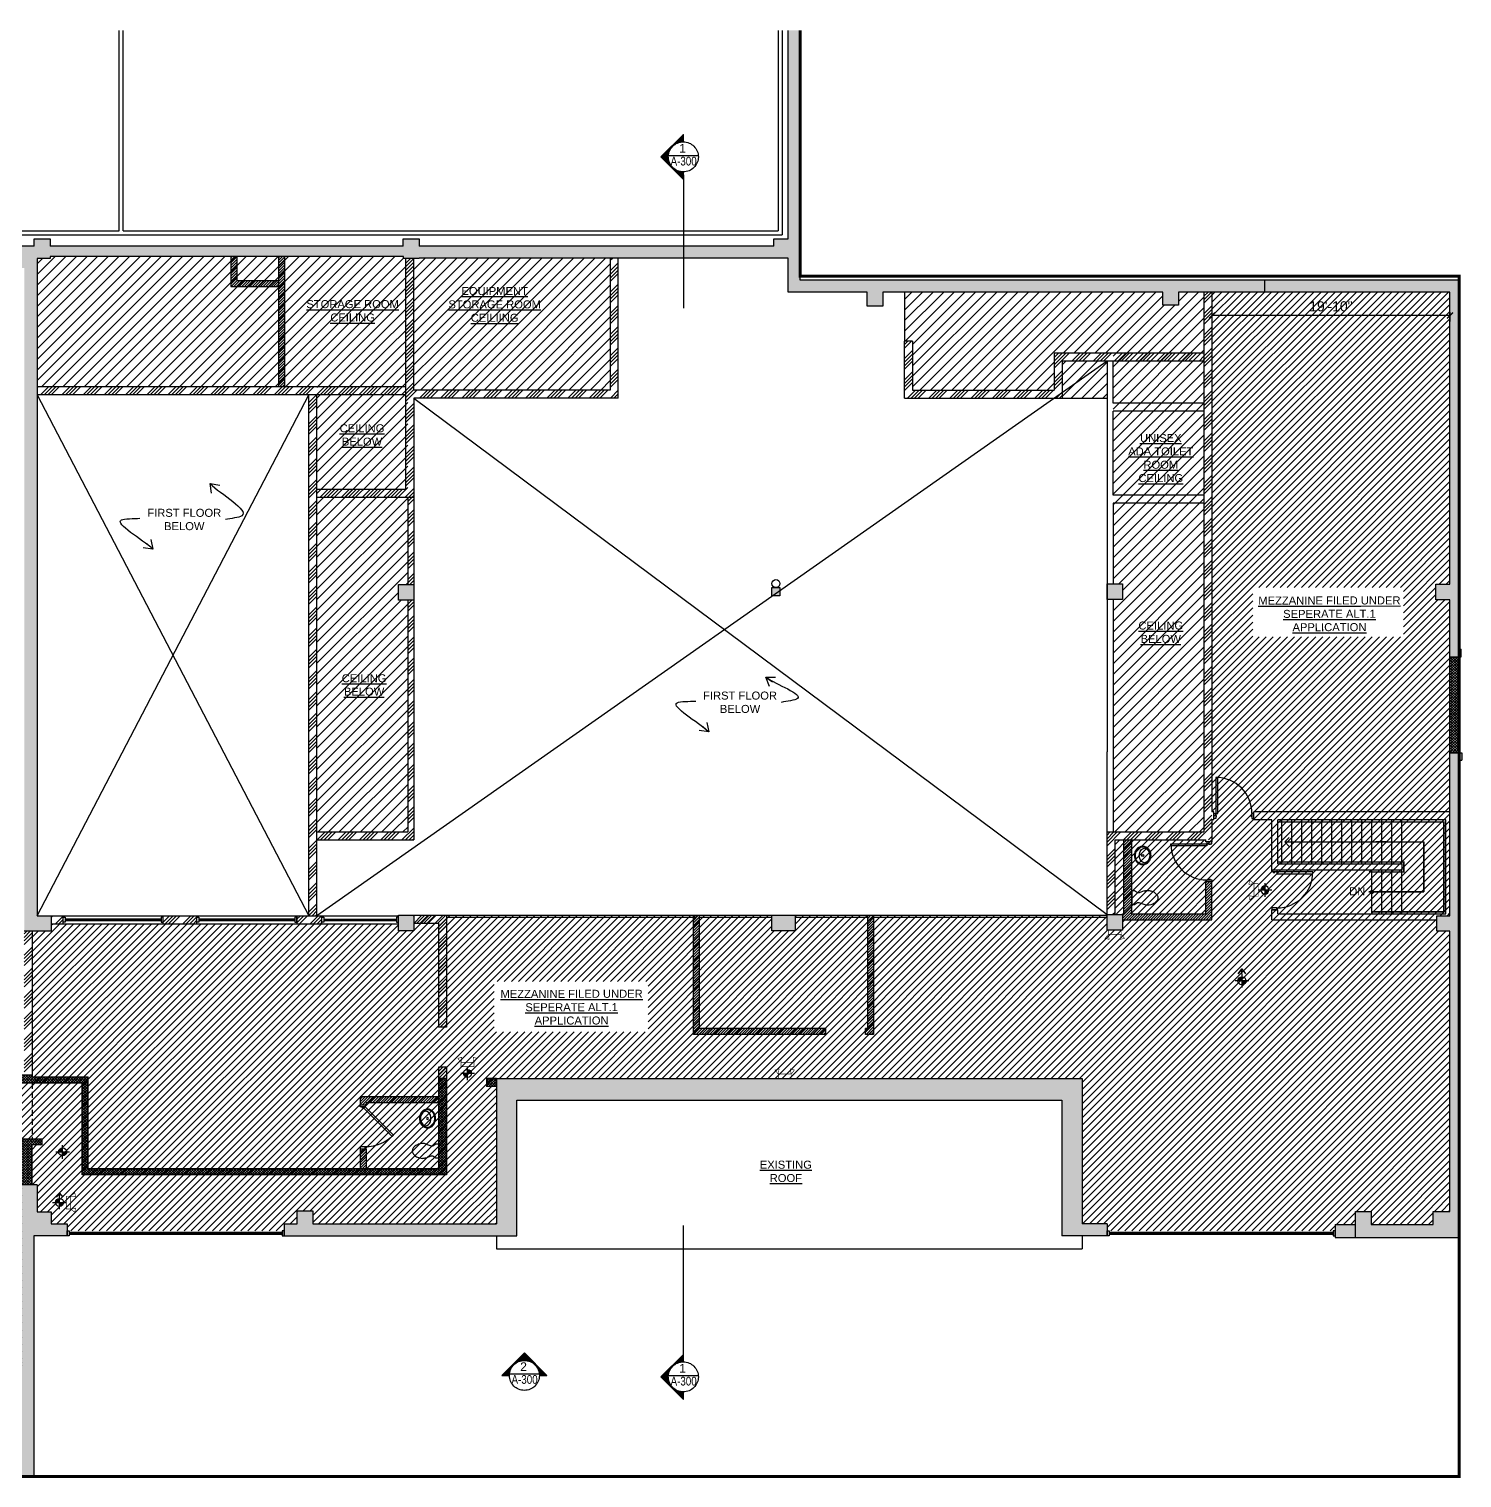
# Model space of a CAD drawing. Header units: inches. Extents: x -5252 to 14398, y -1665 to 9844.
# Drawn here: x -137 to 1296, y 510 to 1959 of the extents above; entities that cross this region are included whole.
import ezdxf

# ---------------------------------------------------------------- set-up
doc = ezdxf.new("R2010")
doc.units = ezdxf.units.IN
doc.header["$LTSCALE"] = 48
doc.header["$MEASUREMENT"] = 0
doc.linetypes.add('HIDDEN2', pattern=[0.1875, 0.125, -0.0625])
doc.linetypes.add('PHANTOM', pattern=[2.5, 1.25, -0.25, 0.25, -0.25, 0.25, -0.25])
for name, color, linetype in [('A-Door', 151, 'Continuous'), ('A-Sect-Mcut', 1, 'Continuous'), ('Dimensions', 5, 'Continuous'), ('E-5', 5, 'Continuous'), ('EXIT-SIGNS', 1, 'Continuous'), ('Hatch', 9, 'Continuous'), ('Kitchen', 5, 'Continuous'), ('PA-EMERGENCY-LIGHTS', 1, 'Continuous'), ('PROPERTY LINE', 2, 'PHANTOM'), ('Stair-Exist', 8, 'Continuous'), ('STAIRS', 5, 'Continuous'), ('TEXT', 1, 'Continuous'), ('TOILET-FLOOR', 5, 'Continuous'), ('Wall-Exist', 6, 'Continuous'), ('Wall-Full', 2, 'Continuous'), ('Wall-New', 2, 'Continuous')]:
    doc.layers.add(name, color=color, linetype=linetype)
doc.layers.add('A-Glaz', color=151, linetype='Continuous', lineweight=25)
doc.styles.add('DIMTEXT', font='arial.ttf')
doc.styles.get("Standard").update_dxf_attribs({"font": 'arial.ttf'})
doc.styles.add('STYLUSBT', font='stylu.ttf')
doc.styles.add('SWA-STND', font='arial.ttf')
doc.dimstyles.new('PA-DIM', dxfattribs={"dimtxt": 5, "dimasz": 5, "dimexe": 3, "dimexo": 0, "dimgap": 1, "dimtad": 1, "dimdec": 0, "dimzin": 3, "dimdsep": 46, "dimlunit": 4, "dimtxsty": 'STYLUSBT', "dimblk": 'ARCHTICK', "dimcen": 0.09, "dimclrd": 256, "dimclre": 256, "dimclrt": 1, "dimadec": 0, "dimazin": 0, "dimtfac": 1, "dimtdec": 0, "dimtix": 1, "dimtmove": 1, "dimatfit": 3, "dimldrblk": 'OPEN90', "dimfxl": 1, "dimfrac": 1, "dimtolj": 1, "dimtzin": 0, "dimarcsym": 0})
doc.dimstyles.new('SWA-48', dxfattribs={"dimscale": 0, "dimtxt": 10, "dimasz": 6, "dimexe": 6, "dimexo": 6, "dimgap": 4, "dimtad": 1, "dimdec": 0, "dimzin": 3, "dimdsep": 46, "dimlunit": 4, "dimtxsty": 'SWA-STND', "dimblk": 'ARCHTICK', "dimcen": 6, "dimclrd": 5, "dimclre": 5, "dimclrt": 1, "dimadec": 0, "dimazin": 0, "dimtfac": 1, "dimtdec": 0, "dimtix": 1, "dimtofl": 0, "dimtmove": 2, "dimatfit": 3, "dimfxl": 1, "dimtolj": 1, "dimtzin": 0, "dimlwd": -1, "dimlwe": -1, "dimarcsym": 0})

# ---------------------------------------------------------------- blocks, each defined once
blk = doc.blocks.new('_ArchTick')
at = {"color": 0, "linetype": 'ByBlock', "const_width": 0.219}
blk.add_lwpolyline([(-0.5, -0.5), (0.5, 0.5)], dxfattribs=at)
blk = doc.blocks.new('EXIT')
at = {"layer": 'EXIT-SIGNS'}
h = blk.add_hatch(color=251, dxfattribs=at)
h.paths.add_polyline_path([(6557.7, 28.4), (6557.7, 23, 0.414214), (6563.1, 28.4)])
h.paths.add_polyline_path([(6552.3, 28.4), (6557.7, 28.4), (6557.7, 33.8, 0.414214)])
for p, q in [((6567, 28.4), (6548.5, 28.4)), ((6557.7, 37.7), (6557.7, 19.2))]:
    blk.add_line(p, q, dxfattribs=at)
blk.add_circle((6557.7, 28.4), 5.4, dxfattribs=at)
blk = doc.blocks.new('*D5049')
at = {"layer": 'Defpoints', "color": 0, "transparency": 16777216}
for p in [(1045.7, 1695.9), (1283.7, 1681.9), (1045.7, 1672.5)]:
    blk.add_point(p, dxfattribs=at)
at = {"layer": 'Dimensions', "color": 5, "transparency": 16777216}
for p, q in [((1045.7, 1689.9), (1045.7, 1666.5)), ((1283.7, 1672.5), (1045.7, 1672.5)), ((1283.7, 1675.9), (1283.7, 1666.5))]:
    blk.add_line(p, q, dxfattribs=at)
at = {"layer": 'Dimensions', "color": 5, "transparency": 16777216, "xscale": 6, "yscale": 6, "zscale": 6, "rotation": 180}
blk.add_blockref('_ArchTick', (1045.7, 1672.5), dxfattribs=at)
at = {"layer": 'Dimensions', "color": 5, "transparency": 16777216, "xscale": 6, "yscale": 6, "zscale": 6}
blk.add_blockref('_ArchTick', (1283.7, 1672.5), dxfattribs=at)
at = {"layer": 'Dimensions', "color": 1, "transparency": 16777216, "insert": (1164.7, 1681.6), "char_height": 10, "attachment_point": 5, "style": 'SWA-STND'}
blk.add_mtext('\\A1;19\'-10"', dxfattribs=at)
blk = doc.blocks.new('Wc-Wm')
for p, q in [((-7, -3), (-7, -0.5)), ((-7, -0.5), (7, -0.5)), ((-5, -6.1), (-7, -3)), ((-6.8, -12.8), (-5, -7.7)), ((-5, -7.7), (-5, -6.1)), ((5, -6.1), (7, -3)), ((5, -7.7), (5, -6.1)), ((6.8, -12.8), (5, -7.7)), ((7, -3), (7, -0.5))]:
    blk.add_line(p, q)
for centre, radius, start, end in [((3.1, -16.2), 10.5, 161.1646, 180), ((-3.1, -16.2), 10.5, 360, 18.8354), ((3.1, -16.2), 10.5, 180, 198.8354), ((5.9, -16.2), 13.2, 194.9626, 211.7838), ((4, -16.7), 11.3, 214.6359, 233.9389), ((0, -20.6), 5.93, 243.2988, 270), ((0, -20.6), 5.93, 270, 296.7012), ((-4, -16.7), 11.3, 306.0611, 325.3641), ((-6.5, -15.7), 14, 327.6462, 344.7553), ((-0.6, -16.7), 8.05, 341.1646, 3.7754)]:
    blk.add_arc(centre, radius, start, end)
blk = doc.blocks.new('R-Lav')
for points in [[(0, 8, -0.084101), (3.7, 7.4, -0.091322), (6.7, 5.7, -0.103814), (8.8, 3, -0.114782), (9.5, 0, -0.114782), (8.8, -3, -0.103814), (6.7, -5.7, -0.091322), (3.7, -7.4, -0.084101), (0, -8, -0.084101), (-3.7, -7.4, -0.091322), (-6.7, -5.7, -0.103814), (-8.8, -3, -0.114782), (-9.5, 0, -0.114782), (-8.8, 3, -0.103814), (-6.7, 5.7, -0.091322), (-3.7, 7.4, -0.084101)], [(0, 7.2, -0.084101), (3.5, 6.7, -0.091322), (6.2, 5.1, -0.103814), (8.1, 2.7, -0.114782), (8.8, 0, -0.114782), (8.1, -2.7, -0.103814), (6.2, -5.1, -0.091322), (3.5, -6.7, -0.084101), (0, -7.2, -0.084101), (-3.5, -6.7, -0.091322), (-6.2, -5.1, -0.103814), (-8.1, -2.7, -0.114782), (-8.8, 0, -0.114782), (-8.1, 2.7, -0.103814), (-6.2, 5.1, -0.091322), (-3.5, 6.7, -0.084101)], [(0, 3.4, -0.073018), (2.9, 3, -0.084057), (5.1, 1.9, -0.106512), (6.7, 0.1, -0.130573), (7.2, -1.8, -0.130573), (6.7, -3.7, -0.106512), (5.1, -5.5, -0.084057), (2.9, -6.6, -0.073018), (0, -7.1, -0.073018), (-2.9, -6.6, -0.084057), (-5.1, -5.5, -0.106512), (-6.7, -3.7, -0.130573), (-7.2, -1.8, -0.130573), (-6.7, 0.1, -0.106512), (-5.1, 1.9, -0.084057), (-2.9, 3, -0.073018)]]:
    blk.add_lwpolyline(points, format="xyb", close=True)
blk.add_circle((0, 0), 1)
blk = doc.blocks.new('*U5045')
at = {"layer": 'A-Door', "color": 151, "linetype": 'Continuous', "lineweight": -3}
for points in [[(2, 5), (4, 5), (4, 41), (2, 41)], [(2, 0), (0, 0), (0, 5), (2, 5)], [(2, 1.5), (2.5, 1.5), (2.5, 3), (2, 3)], [(38, 1.5), (37.5, 1.5), (37.5, 3), (38, 3)], [(38, 0), (40, 0), (40, 5), (38, 5)]]:
    blk.add_lwpolyline(points, close=True, dxfattribs=at)
at = {"layer": 'A-Door', "color": 151, "linetype": 'Continuous', "lineweight": -3, "extrusion": (0, 0, -1)}
blk.add_arc((-2, 5), 36, 90, 180, dxfattribs=at)
blk = doc.blocks.new('*U5043')
at = {"layer": 'A-Door', "color": 151, "linetype": 'Continuous', "lineweight": -3}
for points in [[(2, 5), (4, 5), (4, 41), (2, 41)], [(2, 0), (0, 0), (0, 5), (2, 5)], [(2, 1.5), (2.5, 1.5), (2.5, 3), (2, 3)], [(38, 1.5), (37.5, 1.5), (37.5, 3), (38, 3)], [(38, 0), (40, 0), (40, 5), (38, 5)]]:
    blk.add_lwpolyline(points, close=True, dxfattribs=at)
blk.add_arc((2, 5), 36, 0, 90, dxfattribs=at)
blk = doc.blocks.new('*U5044')
at = {"layer": 'A-Door', "color": 151, "linetype": 'Continuous', "lineweight": -3}
for points in [[(2, 5), (4, 5), (4, 41), (2, 41)], [(2, 0), (0, 0), (0, 5), (2, 5)], [(2, 1.5), (2.5, 1.5), (2.5, 3), (2, 3)], [(38, 1.5), (37.5, 1.5), (37.5, 3), (38, 3)], [(38, 0), (40, 0), (40, 5), (38, 5)]]:
    blk.add_lwpolyline(points, close=True, dxfattribs=at)
blk.add_arc((2, 5), 36, 0, 90, dxfattribs=at)

msp = doc.modelspace()

# ---------------------------------------------------------------- hatches: boundary and pattern name
at = {"layer": 'A-Sect-Mcut'}
h = msp.add_hatch(dxfattribs=at)
h.set_pattern_fill('ANSI31', color=256, scale=1.25, angle=90, style=0)
h.set_pattern_definition([(135, (686.3515, 1745.9218), (-0.11048543, -0.11048543), [])])
h.paths.add_polyline_path([(494.8, 1831), (517.3, 1808.5), (517.3, 1816, -0.414214), (502.3, 1831, -0.414214), (517.3, 1846), (517.3, 1853.5)])
h = msp.add_hatch(dxfattribs=at)
h.set_pattern_fill('ANSI31', color=256, scale=1.25, style=0)
h.set_pattern_definition([(45, (273.30552, 443.9462), (-0.11048543, 0.11048543), [])])
h.paths.add_polyline_path([(358.4, 635.5), (335.9, 613), (343.4, 613, -0.414214), (358.4, 628, -0.414214), (373.4, 613), (380.9, 613)])
h = msp.add_hatch(dxfattribs=at)
h.set_pattern_fill('ANSI31', color=256, scale=1.25, angle=90, style=0)
h.set_pattern_definition([(135, (686.3515, 526.42679), (-0.11048543, -0.11048543), [])])
h.paths.add_polyline_path([(494.8, 611.5), (517.3, 589), (517.3, 596.5, -0.414214), (502.3, 611.5, -0.414214), (517.3, 626.5), (517.3, 634)])
at = {"layer": 'Dimensions'}
h = msp.add_hatch(dxfattribs=at)
h.set_pattern_fill('ANSI34', color=253, scale=20)
h.paths.add_polyline_path([(239.9, 1601.1), (-128.6, 1601.1), (-128.6, 1593.1), (239.9, 1593.1)])
h.paths.add_polyline_path([(151, 1148.2), (151, 1490.4), (151, 1593.1), (143, 1593.1), (143, 1072.4), (151, 1072.4)])
h.paths.add_polyline_path([(247.9, 1387.9), (241.9, 1387.9), (241.9, 1156.2), (151, 1156.2), (151, 1148.2), (247.9, 1148.2)])
h.paths.add_polyline_path([(247.9, 1490.4), (241.9, 1490.4), (241.9, 1403.4), (247.9, 1403.4)])
h.paths.add_polyline_path([(247.9, 1589.9), (452.2, 1589.9), (452.2, 1729.9), (444.2, 1729.9), (448.4, 1729.9), (444.2, 1729.9), (444.2, 1685.9), (444.2, 1597.9), (247.9, 1597.9), (247.9, 1729.4), (239.9, 1729.4), (239.9, 1498.4), (151, 1498.4), (151, 1490.4), (247.9, 1490.4)])
h = msp.add_hatch(dxfattribs=at)
h.set_pattern_fill('ANSI31', color=253, scale=15)
h.paths.add_polyline_path([(71, 1707.4), (71, 1731.4), (65, 1731.4), (65, 1701.4), (113, 1701.4), (113, 1707.4)])
h.paths.add_polyline_path([(119, 1731.4), (113, 1731.4), (113, 1601.1), (119, 1601.1)])
h = msp.add_hatch(dxfattribs=at)
h.set_pattern_fill('ANSI34', color=253, scale=20)
h.paths.add_polyline_path([(1037.7, 1156.2), (940.9, 1156.2), (940.9, 1073.7), (948.9, 1073.7), (948.9, 1148.2), (1045.7, 1148.2), (1045.7, 1695.9), (1037.7, 1695.9)])
h = msp.add_hatch(dxfattribs=at)
h.set_pattern_fill('ANSI34', color=253, scale=20)
h.paths.add_polyline_path([(895.9, 1626.9), (1037.7, 1626.9), (1037.7, 1634.9), (887.9, 1634.9), (887.9, 1597.9), (746.4, 1597.9), (746.4, 1646.9), (738.4, 1646.9), (738.4, 1589.9), (895.9, 1589.9)])
h = msp.add_hatch(dxfattribs=at)
h.set_pattern_fill('ANSI37', color=253, scale=15)
h.paths.add_polyline_path([(1292.8, 1331.4), (1283.7, 1331.4), (1283.7, 1235.4), (1292.8, 1235.4)])
h = msp.add_hatch(dxfattribs=at)
h.set_pattern_fill('ANSI34', color=253, scale=20)
h.set_pattern_definition([(45, (-105.858, 1068.932), (-10.6066, 10.6066), []), (45, (-102.322, 1068.932), (-10.6066, 10.6066), []), (45, (-98.787, 1068.932), (-10.6066, 10.6066), []), (45, (-95.251, 1068.932), (-10.6066, 10.6066), [])])
h.paths.add_polyline_path([(-102.6, 1072.4), (-114.6, 1072.4), (-114.6, 1064.4), (-102.6, 1064.4)])
h.paths.add_polyline_path([(31, 1072.4), (-2.6, 1072.4), (-2.6, 1064.4), (31, 1064.4)])
h.paths.add_polyline_path([(280.4, 1072.9), (247.9, 1072.9), (247.9, 1064.9), (272.4, 1064.9), (272.4, 961.2), (280.4, 961.2)])
h.paths.add_polyline_path([(280.4, 921.2), (272.4, 921.2), (272.4, 909.9), (280.4, 909.9)])
h.paths.add_polyline_path([(-246.1, 913.6), (-281.7, 913.6), (-281.7, 860.4), (-316, 860.4), (-316, 1168.9), (-324, 1168.9), (-324, 852.4), (-273.7, 852.4), (-273.7, 905.6), (-246.1, 905.6)])
h.paths.add_polyline_path([(156, 1072.4), (131, 1072.4), (131, 1064.4), (156, 1064.4)])
h.paths.add_polyline_path([(-133.6, 1056.9), (-141.6, 1056.9), (-141.6, 913.6), (-141.3, 913.6), (-140.5, 913.6), (-133.6, 913.6)])
h = msp.add_hatch(dxfattribs=at)
h.set_pattern_fill('ANSI31', color=253, scale=15)
h.set_pattern_definition([(45, (0, 2), (-1.3258252, 1.3258252), [])])
h.paths.add_polyline_path([(965.7, 1148.2), (957.7, 1148.2), (957.7, 1074.4), (956.4, 1074.4), (956.4, 1068.4), (1045.7, 1068.4), (1045.7, 1077.1), (1045.7, 1106.2), (1039.7, 1106.2), (1039.7, 1074.4), (965.7, 1074.4)])
h = msp.add_hatch(dxfattribs=at)
h.set_pattern_fill('ANSI31', color=253, scale=15)
h.set_pattern_definition([(45, (700.5928, 957.2298), (-1.325825, 1.325825), [])])
h.paths.add_polyline_path([(701.5, 959.9), (699.5, 959.9), (699.5, 953.9), (701.5, 953.9)])
h.paths.add_polyline_path([(533.5, 1072.9), (527.5, 1072.9), (527.5, 953.9), (659.5, 953.9), (659.5, 959.9), (639.4, 959.9), (533.5, 959.9)])
h.paths.add_polyline_path([(707.5, 1072.9), (701.5, 1072.9), (701.5, 953.9), (707.5, 953.9)])
h = msp.add_hatch(dxfattribs=at)
h.set_pattern_fill('ANSI37', color=253, scale=15)
h.set_pattern_definition([(45, (324.9527, 906.9565), (-1.325825, 1.325825), []), (135, (324.9527, 906.9565), (-1.325825, -1.325825), [])])
h.paths.add_polyline_path([(330.4, 909.9), (320.4, 909.9), (320.4, 901.9), (330.4, 901.9)])
h.paths.add_polyline_path([(-123.6, 849.3), (-144.1, 849.3), (-144.1, 803.6), (-133.6, 803.6), (-133.6, 843.3), (-123.6, 843.3)], flags=17)
h.paths.add_polyline_path([(-188.1, 758.3), (-188.1, 849.3), (-194.1, 849.3), (-194.1, 679.3), (-188.1, 679.3)], flags=17)
h.paths.add_polyline_path([(-77.6, 911.6), (-133.6, 911.6), (-133.6, 913.6), (-246.1, 913.6), (-246.1, 619.9), (-243.1, 619.9), (-238.1, 619.9), (-167.1, 619.9), (-167.1, 621.9), (-144.1, 621.9), (-144.1, 627.9), (-238.1, 627.9), (-238.1, 905.6), (-83.6, 905.6), (-83.6, 813.4), (280.4, 813.4), (280.4, 909.9), (272.4, 909.9), (272.4, 819.4), (-77.6, 819.4)])
h = msp.add_hatch(dxfattribs=at)
h.set_pattern_fill('ANSI31', color=253, scale=15)
h.paths.add_polyline_path([(194.4, 891.4), (194.4, 883.4), (199.4, 883.4), (200.4, 883.4), (200.4, 885.4), (272.4, 885.4), (272.4, 891.4)])
h.paths.add_polyline_path([(200.4, 839.4), (194.4, 839.4), (194.4, 819.4), (200.4, 819.4)])
at = {"layer": 'Hatch'}
h = msp.add_hatch(color=253, dxfattribs=at)
h.dxf.hatch_style = 1
h.paths.add_polyline_path([(634.2, 1957.4), (622.2, 1957.4), (622.2, 1741.9), (634.2, 1741.9)])
h = msp.add_hatch(color=253, dxfattribs=at)
h.dxf.hatch_style = 1
h.paths.add_polyline_path([(-115.6, 1731.4), (237.7, 1731.4), (237.7, 1729.4), (253.2, 1729.4), (253.2, 1729.9), (503.2, 1729.9), (503.2, 1741.9), (253.2, 1741.9), (253.2, 1749.2), (237.2, 1749.2), (237.2, 1741.9), (-115.6, 1741.9), (-115.6, 1749.2), (-131.6, 1749.2), (-131.6, 1741.9), (-533.3, 1741.9), (-559.8, 1729.9), (-559.8, 1222.9), (-1395.2, 1222.9), (-1395.2, 1051.9), (-867.2, 1051.9), (-867.2, 735.9), (-859.2, 735.9), (-859.2, 764.4), (-845.2, 764.4), (-845.2, 776.4), (-859.2, 776.4), (-859.2, 1063.9), (-1383.2, 1063.9), (-1383.2, 1210.9), (-537.1, 1210.9), (-537.1, 1719.9), (-141.6, 1719.9), (-141.6, 1056.9), (-128.6, 1056.9), (-128.6, 1729.4), (-115.6, 1729.4)])
h.paths.add_polyline_path([(-350.8, 1756.4), (-365.3, 1756.4), (-365.3, 1741.9), (-350.8, 1741.9)])
h.paths.add_polyline_path([(622.2, 1749.2), (607.7, 1749.2), (607.7, 1741.9), (622.2, 1741.9)])
h.paths.add_polyline_path([(-845.6, 535.9), (-859.2, 535.9), (-859.2, 631.9), (-867.2, 631.9), (-867.2, 511.9), (-416.1, 511.9), (-416.1, 523.9), (-534.6, 523.9), (-534.6, 535.9), (-550.6, 535.9), (-550.6, 523.9), (-845.6, 523.9)])
h.paths.add_polyline_path([(-132.1, 579.9), (-144.1, 579.9), (-144.1, 536.4), (-159.1, 536.4), (-159.1, 523.9), (-170.1, 523.9), (-170.1, 511.9), (-132.1, 511.9)])
h.paths.add_polyline_path([(-343.1, 523.9), (-376.1, 523.9), (-376.1, 511.9), (-343.1, 511.9)])
h = msp.add_hatch(color=253, dxfattribs=at)
h.dxf.hatch_style = 1
h.paths.add_polyline_path([(1098.7, 1707.9), (634.2, 1707.9), (634.2, 1741.9), (503.2, 1741.9), (503.2, 1729.9), (622.2, 1729.9), (622.2, 1695.9), (701.2, 1695.9), (701.2, 1681.9), (716.7, 1681.9), (716.7, 1695.9), (996.7, 1695.9), (996.7, 1682.9), (1012.2, 1682.9), (1012.2, 1695.9), (1098.7, 1695.9)])
h.paths.add_polyline_path([(1292.8, 1228), (1295.7, 1228), (1295.7, 1235.4), (1283.7, 1235.4), (1283.7, 1072.4), (1270.7, 1072.4), (1270.7, 1056.9), (1283.7, 1056.9), (1283.7, 776.9), (1266.8, 776.9), (1266.8, 763.9), (1204.8, 763.9), (1204.8, 776.9), (1189.3, 776.9), (1189.3, 750.9), (1292.8, 750.9)])
h = msp.add_hatch(dxfattribs=at)
h.set_pattern_fill('ANSI31', color=253, scale=60)
h.set_pattern_definition([(45, (0, -1965.7556), (-5.303301, 5.303301), [])])
h.paths.add_polyline_path([(444.2, 1685.9), (444.2, 1729.9), (382.4, 1729.9), (253.2, 1729.9), (253.2, 1729.4), (237.7, 1729.4), (237.7, 1731.4), (-115.6, 1731.4), (-115.6, 1729.4), (-128.6, 1729.4), (-128.6, 1601.1), (151, 1601.1), (151, 1156.2), (241.9, 1156.2), (241.9, 1387.9), (232.4, 1387.9), (232.4, 1403.4), (241.9, 1403.4), (241.9, 1597.9), (444.2, 1597.9)])
h = msp.add_hatch(dxfattribs=at)
h.set_pattern_fill('ANSI31', color=8, scale=40)
h.set_pattern_definition([(45, (0, 5837.354), (-3.535534, 3.535534), [])])
h.paths.add_polyline_path([(1283.7, 1695.9), (1045.7, 1695.9), (1045.7, 1176.2), (1047.7, 1176.2), (1047.7, 1168.2), (1045.7, 1168.2), (1045.7, 1148.2), (948.9, 1148.2), (948.9, 1074.4), (965.7, 1074.4), (1039.7, 1074.4), (1039.7, 1106.2), (1045.7, 1106.2), (1045.7, 1068.4), (956.4, 1068.4), (956.4, 1058.2), (940.9, 1058.2), (940.9, 1072.9), (629.1, 1072.9), (629.1, 1057.4), (605.9, 1057.4), (605.9, 1072.9), (247.9, 1072.9), (247.9, 1057.4), (232.4, 1057.4), (232.4, 1064.4), (-114.6, 1064.4), (-114.6, 1056.9), (-133.6, 1056.9), (-133.6, 905.6), (-238.1, 905.6), (-238.1, 627.9), (-144.1, 627.9), (-144.1, 849.3), (-123.6, 849.3), (-123.6, 843.3), (-133.6, 843.3), (-133.6, 803.6), (-128.6, 803.6), (-128.6, 776.4), (-114.6, 776.4), (-114.6, 764.4), (-98.6, 764.4), (-98.6, 757.4), (118.4, 757.4), (118.4, 764.4), (131.4, 764.4), (131.4, 777.4), (146.9, 777.4), (146.9, 764.4), (330.4, 764.4), (330.4, 909.9), (916.1, 909.9), (916.1, 764.4), (940.9, 764.4), (940.9, 757.4), (1169, 757.4), (1169, 763.9), (1189.3, 763.9), (1189.3, 776.9), (1204.8, 776.9), (1204.8, 763.9), (1266.8, 763.9), (1266.8, 776.9), (1283.7, 776.9), (1283.7, 1056.9), (1270.7, 1056.9), (1270.7, 1072.4), (1283.7, 1072.4), (1283.7, 1388.4), (1269.7, 1388.4), (1269.7, 1403.9), (1283.7, 1403.9)])
h.paths.add_polyline_path([(1237.2, 1400.5), (1237.2, 1351.2), (1086.5, 1351.2), (1086.5, 1400.5)], flags=16)
h.paths.add_polyline_path([(482, 1006.7), (482, 956.5), (328.3, 956.5), (328.3, 1006.7)], flags=16)
h.paths.add_polyline_path([(332.2, 959.9), (478.4, 960.1), (478.3, 1003.5), (332.1, 1003.3)], flags=8)
h.paths.add_polyline_path([(1089.8, 1353), (1236, 1353.2), (1235.9, 1396.7), (1089.7, 1396.5)], flags=8)
h = msp.add_hatch(color=253, dxfattribs=at)
h.dxf.hatch_style = 1
h.paths.add_polyline_path([(1292.8, 1707.9), (1098.7, 1707.9), (1098.7, 1695.9), (1283.7, 1695.9), (1283.7, 1403.9), (1269.7, 1403.9), (1269.7, 1388.4), (1283.7, 1388.4), (1283.7, 1331.4), (1292.8, 1331.4)])
h.paths.add_polyline_path([(1189.3, 763.9), (1169, 763.9), (1169, 750.9), (1189.3, 750.9)])
h.paths.add_polyline_path([(350.8, 888.2), (895.6, 888.2), (895.6, 752.4), (897.6, 752.4), (940.9, 752.4), (940.9, 757.5), (940.9, 764.4), (916.1, 764.4), (916.1, 909.9), (569.9, 909.9), (330.4, 909.9), (330.4, 764.4), (157.9, 764.4), (146.9, 764.4), (146.9, 777.4), (131.4, 777.4), (131.4, 764.4), (118.4, 764.4), (118.4, 752.4), (157.9, 752.4), (350.8, 752.4)])
h.paths.add_polyline_path([(-114.6, 776.4), (-128.6, 776.4), (-128.6, 803.6), (-144.1, 803.6), (-144.1, 579.9), (-132.1, 579.9), (-132.1, 752.4), (-98.6, 752.4), (-98.6, 764.4), (-114.6, 764.4)])
h = msp.add_hatch(dxfattribs=at)
h.set_pattern_fill('ANSI31', color=253, scale=60)
h.set_pattern_definition([(45, (910.1124, 1616.2794), (-5.3033, 5.3033), [])])
h.paths.add_polyline_path([(940.9, 1626.9), (895.9, 1626.9), (895.9, 1595.3)], flags=17)
h.paths.add_polyline_path([(940.9, 1626.9), (895.9, 1595.3), (895.9, 1589.9), (940.9, 1589.9)], flags=17)
h.paths.add_polyline_path([(887.9, 1634.9), (887.9, 1695.9), (738.4, 1695.9), (738.4, 1646.9), (746.4, 1646.9), (746.4, 1597.9), (887.9, 1597.9)])
h.paths.add_polyline_path([(1037.7, 1695.9), (1023.9, 1695.9), (1012.2, 1695.9), (1012.2, 1682.9), (996.7, 1682.9), (996.7, 1695.9), (887.9, 1695.9), (887.9, 1634.9), (946.9, 1634.9), (946.9, 1404.2), (956.4, 1404.2), (956.4, 1388.7), (946.9, 1388.7), (946.9, 1156.2), (1037.7, 1156.2), (1037.7, 1403.9)])
h = msp.add_hatch(color=253, dxfattribs=at)
h.dxf.hatch_style = 1
h.paths.add_polyline_path([(956.4, 1404.2), (940.9, 1404.2), (940.9, 1388.7), (956.4, 1388.7)])
h.paths.add_polyline_path([(956.4, 1073.7), (940.9, 1073.7), (940.9, 1058.2), (956.4, 1058.2)])
h.paths.add_polyline_path([(629.1, 1072.9), (605.9, 1072.9), (605.9, 1057.4), (629.1, 1057.4)])
h.paths.add_polyline_path([(612.9, 1400.4), (605.9, 1400.4), (605.9, 1395.3)], flags=17)
h.paths.add_polyline_path([(613.9, 1400.4), (612.9, 1400.4), (605.9, 1395.3), (605.9, 1392.4), (609.9, 1392.4), (613.9, 1392.4)])
h.paths.add_polyline_path([(247.9, 1403.4), (232.4, 1403.4), (232.4, 1387.9), (247.9, 1387.9)])
h.paths.add_polyline_path([(247.9, 1072.9), (232.4, 1072.9), (232.4, 1057.4), (247.9, 1057.4)])
h.paths.add_polyline_path([(-114.6, 1072.4), (-128.6, 1072.4), (-128.6, 1056.9), (-114.6, 1056.9)])

# ---------------------------------------------------------------- linework, layer by layer
at = {"color": 1}
msp.add_lwpolyline([(1075.7, 1014.3), (1075.7, 1019.3), (1071.8, 1014.3), (1075.7, 1019.3), (1079.4, 1014.3)], dxfattribs=at)
at = {"layer": 'A-Door', "color": 151, "linetype": 'Continuous', "lineweight": -3}
for points in [[(194.4, 881.4), (194.4, 883.4), (199.4, 883.4), (199.4, 881.4)], [(195.9, 881.4), (195.9, 880.9), (197.4, 880.9), (197.4, 881.4)], [(199.4, 881.4), (197.9, 880), (226.2, 851.7), (227.6, 853.1)], [(194.4, 841.4), (194.4, 839.4), (199.4, 839.4), (199.4, 841.4)], [(195.9, 841.4), (195.9, 841.9), (197.4, 841.9), (197.4, 841.4)]]:
    msp.add_lwpolyline(points, close=True, dxfattribs=at)
at = {"layer": 'A-Door', "color": 151, "linetype": 'Continuous', "lineweight": -3, "extrusion": (0, 0, -1)}
for centre, radius, start, end in [((-199.4, 880.9), 39.7, 274.9087, 275.0637), ((-199, 882.3), 40.9, 225.5306, 269.4694)]:
    msp.add_arc(centre, radius, start, end, dxfattribs=at)
at = {"layer": 'A-Glaz', "linetype": 'Continuous', "lineweight": 25}
for p, q in [((-102.6, 1072.4), (-2.6, 1072.4)), ((31, 1072.4), (131, 1072.4)), ((156, 1072.4), (232.4, 1072.4)), ((-102.6, 1064.4), (-2.6, 1064.4)), ((-100.1, 1069.2), (-100.1, 1067.7)), ((-100.1, 1068.4), (-5.1, 1068.4)), ((-5.1, 1069.2), (-5.1, 1067.7)), ((31, 1064.4), (131, 1064.4)), ((33.5, 1069.2), (33.5, 1067.7)), ((33.5, 1068.4), (128.5, 1068.4)), ((128.5, 1069.2), (128.5, 1067.7)), ((156, 1064.4), (232.4, 1064.4)), ((158, 1069.2), (230.4, 1069.2)), ((158, 1067.7), (230.4, 1067.7)), ((158.5, 1069.2), (158.5, 1067.7)), ((158.5, 1068.4), (229.9, 1068.4)), ((229.9, 1069.2), (229.9, 1067.7)), ((-96.1, 755.7, 20), (-96.1, 754.2, 20)), ((-96.1, 754.9, 20), (115.9, 754.9, 20)), ((115.9, 755.7, 20), (115.9, 754.2, 20)), ((943.4, 755.8), (943.4, 754.3)), ((943.4, 755), (1166.5, 755)), ((1166.5, 755.8), (1166.5, 754.3))]:
    msp.add_line(p, q, dxfattribs=at)
for points in [[(-100.6, 1065.9), (-102.6, 1065.9), (-102.6, 1070.9), (-100.6, 1070.9)], [(-4.6, 1065.9), (-2.6, 1065.9), (-2.6, 1070.9), (-4.6, 1070.9)], [(33, 1065.9), (31, 1065.9), (31, 1070.9), (33, 1070.9)], [(129, 1065.9), (131, 1065.9), (131, 1070.9), (129, 1070.9)], [(158, 1065.9), (156, 1065.9), (156, 1070.9), (158, 1070.9)], [(230.4, 1065.9), (232.4, 1065.9), (232.4, 1070.9), (230.4, 1070.9)], [(942.9, 752.5), (940.9, 752.5), (940.9, 757.5), (942.9, 757.5)], [(942.9, 755.8), (942.9, 754.3), (1167, 754.3), (1167, 755.8)], [(1167, 752.5), (1169, 752.5), (1169, 757.5), (1167, 757.5)]]:
    msp.add_lwpolyline(points, close=True, dxfattribs=at)
for points in [[(-4.6, 1069.2), (-100.6, 1069.2), (-100.6, 1067.7), (-4.6, 1067.7)], [(33, 1067.7), (129, 1067.7), (129, 1069.2), (33, 1069.2)]]:
    msp.add_lwpolyline(points, dxfattribs=at)
at = {"layer": 'A-Glaz', "linetype": 'Continuous', "lineweight": 25, "elevation": 20}
for points in [[(-96.6, 752.4), (-98.6, 752.4), (-98.6, 757.4), (-96.6, 757.4)], [(-96.6, 755.7), (-96.6, 754.2), (116.4, 754.2), (116.4, 755.7)], [(116.4, 752.4), (118.4, 752.4), (118.4, 757.4), (116.4, 757.4)]]:
    msp.add_lwpolyline(points, close=True, dxfattribs=at)
at = {"layer": 'A-Sect-Mcut'}
for p, q in [((502.3, 1832.4), (532.3, 1832.4)), ((517.3, 1813), (517.3, 1679.8)), ((517.3, 629.5), (517.3, 762.7)), ((343.4, 614.6), (373.4, 614.6)), ((502.3, 613), (532.3, 613))]:
    msp.add_line(p, q, dxfattribs=at)
for points in [[(517.3, 1846), (517.3, 1853.5), (494.8, 1831), (517.3, 1808.5), (517.3, 1816, -0.414214), (502.3, 1831, -0.414214), (517.3, 1846, -0.414214), (532.3, 1831, -0.414214), (517.3, 1816)], [(373.4, 613), (380.9, 613), (358.4, 635.5), (335.9, 613), (343.4, 613, -0.414214), (358.4, 628, -0.414214), (373.4, 613, -0.414214), (358.4, 598, -0.414214), (343.4, 613)], [(517.3, 626.5), (517.3, 634), (494.8, 611.5), (517.3, 589), (517.3, 596.5, -0.414214), (502.3, 611.5, -0.414214), (517.3, 626.5, -0.414214), (532.3, 611.5, -0.414214), (517.3, 596.5)]]:
    msp.add_lwpolyline(points, format="xyb", dxfattribs=at)
at = {"layer": 'E-5'}
for p, q in [((1203, 1116.2), (1205.6, 1118.2)), ((1205.6, 1116.2), (1203, 1116.2))]:
    msp.add_line(p, q, dxfattribs=at)
at = {"layer": 'EXIT-SIGNS'}
msp.add_lwpolyline([(-102.6, 791.2), (-106.3, 795.4), (-106.3, 792.8), (-106.3, 795.4), (-109.5, 791.2)], dxfattribs=at)
at = {"layer": 'Kitchen', "color": 8}
for p, q in [((-46.8, 1757.2), (-46.8, 1957.4)), ((-42.8, 1757.2), (-42.8, 1957.4)), ((612.2, 1957.4), (612.2, 1757.2)), ((616.2, 1957.4), (616.2, 1753.2)), ((-181.8, 1753.2), (616.2, 1753.2)), ((-177.8, 1757.2), (-46.8, 1757.2)), ((-42.8, 1757.2), (612.2, 1757.2))]:
    msp.add_line(p, q, dxfattribs=at)
at = {"layer": 'PA-EMERGENCY-LIGHTS', "const_width": 0.562}
for points in [[(1087.7, 1098.2), (1087.7, 1091.7), (1082.6, 1092.5), (1083.6, 1088.5), (1087.7, 1091.7), (1091.9, 1091.7), (1091.9, 1098.2), (1091.9, 1104.6), (1087.7, 1104.6), (1083.6, 1107.9), (1082.6, 1103.8), (1087.7, 1104.6)], [(948.6, 1053.9), (942.2, 1053.9), (943, 1048.8), (938.9, 1049.9), (942.2, 1053.9), (942.2, 1058.2), (948.6, 1058.2), (955, 1058.2), (955, 1053.9), (958.3, 1049.9), (954.2, 1048.8), (955, 1053.9)], [(301.6, 925.9), (308, 925.9), (307.2, 931), (311.2, 929.9), (308, 925.9), (308, 921.7), (301.6, 921.7), (295.1, 921.7), (295.1, 925.9), (291.9, 929.9), (295.9, 931), (295.1, 925.9)], [(618.6, 914.2), (612.2, 914.2), (613, 919.3), (608.9, 918.2), (612.2, 914.2), (612.2, 909.9), (618.6, 909.9), (625.1, 909.9), (625.1, 914.2), (628.3, 918.2), (624.3, 919.3), (625.1, 914.2)], [(-95.2, 785.8), (-95.2, 779.4), (-90.1, 780.2), (-91.1, 776.1), (-95.2, 779.4), (-99.4, 779.4), (-99.4, 785.8), (-99.4, 792.2), (-95.2, 792.2), (-91.1, 795.5), (-90.1, 791.4), (-95.2, 792.2)]]:
    msp.add_lwpolyline(points, close=True, dxfattribs=at)
at = {"layer": 'PROPERTY LINE', "color": 7, "ltscale": 2, "const_width": 3}
msp.add_lwpolyline([(-567.2, 1957.4), (-567.2, 1222.9), (-1395.2, 1222.9), (-1395.2, 1051.9), (-867.2, 1051.9), (-867.2, 511.9), (1292.8, 511.9), (1292.8, 1711.9), (634.2, 1711.9), (634.2, 1957.4)], dxfattribs=at)
at = {"layer": 'Stair-Exist'}
for p, q in [((1118.5, 1146.2), (1123, 1150.7)), ((1123, 1150.7), (1118.5, 1146.2)), ((1123, 1141.7), (1118.5, 1146.2)), ((1118.5, 1146.2), (1257.6, 1146.2)), ((1220.7, 1146.2), (1209.7, 1146.2))]:
    msp.add_line(p, q, dxfattribs=at)
msp.add_lwpolyline([(1202.5, 1096.2), (1205.6, 1096.2), (1257.6, 1096.2), (1257.6, 1146.2), (1257.6, 1096.2), (1257.6, 1096.2), (1257.6, 1096.2), (1207.2, 1096.2, -0.414214), (1205.6, 1094.6, -0.414214), (1204.1, 1096.2, -0.414214), (1205.6, 1097.8, -0.414214), (1207.2, 1096.2), (1204.1, 1096.2), (1202.5, 1096.2)], format="xyb", close=True, dxfattribs=at)
at = {"layer": 'STAIRS'}
for p, q in [((1115.6, 1124.2), (1115.6, 1168.2)), ((1125.6, 1124.2), (1125.6, 1168.2)), ((1135.6, 1124.2), (1135.6, 1168.2)), ((1145.6, 1124.2), (1145.6, 1168.2)), ((1155.6, 1124.2), (1155.6, 1168.2)), ((1165.6, 1124.2), (1165.6, 1168.2)), ((1175.6, 1124.2), (1175.6, 1168.2)), ((1185.6, 1124.2), (1185.6, 1168.2)), ((1195.6, 1124.2), (1195.6, 1168.2)), ((1205.6, 1124.2), (1205.6, 1168.2)), ((1215.6, 1124.2), (1215.6, 1168.2)), ((1225.6, 1124.2), (1225.6, 1168.2)), ((1235.6, 1124.2), (1235.6, 1168.2)), ((1205.6, 1074.4), (1205.6, 1118.2)), ((1215.6, 1074.4), (1215.6, 1118.2)), ((1225.6, 1074.4), (1225.6, 1118.2)), ((1235.6, 1074.4), (1235.6, 1118.2))]:
    msp.add_line(p, q, dxfattribs=at)
at = {"layer": 'STAIRS', "color": 9, "const_width": 1.5}
for points in [[(1205.6, 1076.4), (1277.6, 1076.4), (1277.6, 1166.2), (1111.6, 1166.2)], [(1205.6, 1116.2), (1237.6, 1116.2), (1237.6, 1126.2), (1111.6, 1126.2)]]:
    msp.add_lwpolyline(points, dxfattribs=at)
at = {"layer": 'TOILET-FLOOR', "color": 1}
msp.add_circle((609.9, 1404.4), 4, dxfattribs=at)
msp.add_circle((609.9, 1404.4), 4, dxfattribs=at)
at = {"layer": 'Wall-Exist'}
for p, q in [((622.2, 1749.2), (622.2, 1957.4)), ((634.2, 1729.9), (634.2, 1957.4)), ((-131.6, 1741.9), (-533.3, 1741.9)), ((237.2, 1741.9), (-115.6, 1741.9)), ((607.7, 1741.9), (253.2, 1741.9)), ((634.2, 1707.9), (634.2, 1741.9)), ((-115.6, 1729.4), (-128.6, 1729.4)), ((-128.6, 1729.4), (-128.6, 1072.4)), ((237.7, 1731.4), (-115.6, 1731.4)), ((-115.6, 1731.4), (-115.6, 1729.4)), ((237.7, 1729.4), (237.7, 1731.4)), ((253.2, 1729.4), (237.7, 1729.4)), ((622.2, 1729.9), (253.2, 1729.9)), ((253.2, 1729.9), (253.2, 1729.4)), ((622.2, 1695.9), (622.2, 1729.9)), ((701.2, 1695.9), (622.2, 1695.9)), ((1292.8, 1707.9), (634.2, 1707.9)), ((701.2, 1681.9), (701.2, 1695.9)), ((996.7, 1695.9), (716.7, 1695.9)), ((716.7, 1695.9), (716.7, 1681.9)), ((996.7, 1682.9), (996.7, 1695.9)), ((1283.7, 1695.9), (1012.2, 1695.9)), ((1012.2, 1695.9), (1012.2, 1682.9)), ((1098.7, 1695.9), (1098.7, 1707.9)), ((1283.7, 1403.9), (1283.7, 1695.9)), ((1292.8, 1707.9), (1292.8, 1338.8)), ((716.7, 1681.9), (701.2, 1681.9)), ((1012.2, 1682.9), (996.7, 1682.9)), ((1269.7, 1388.4), (1269.7, 1403.9)), ((1269.7, 1403.9), (1283.7, 1403.9)), ((1283.7, 1388.4), (1269.7, 1388.4)), ((1283.7, 1331.4), (1283.7, 1388.4)), ((1292.8, 1338.8), (1294.8, 1338.8)), ((1294.8, 1331.4), (1294.8, 1338.8)), ((1283.7, 1331.4), (1294.8, 1331.4)), ((1283.7, 1235.4), (1295.7, 1235.4)), ((1283.7, 1072.4), (1283.7, 1235.4)), ((1295.7, 1235.4), (1295.7, 1228)), ((1292.8, 1228), (1295.7, 1228)), ((1292.8, 750.9), (1292.8, 1228)), ((-128.6, 1072.4), (-114.6, 1072.4)), ((-114.6, 1072.4), (-114.6, 1056.9)), ((605.9, 1057.4), (605.9, 1072.9)), ((605.9, 1072.9), (629.1, 1072.9)), ((629.1, 1072.9), (629.1, 1057.4)), ((1270.7, 1072.4), (1283.7, 1072.4)), ((1270.7, 1056.9), (1270.7, 1072.4)), ((629.1, 1057.4), (605.9, 1057.4)), ((-114.6, 1056.9), (-141.6, 1056.9)), ((1283.7, 1056.9), (1270.7, 1056.9)), ((1283.7, 776.9), (1283.7, 1056.9)), ((330.4, 909.9), (569.9, 909.9)), ((330.4, 909.9), (330.4, 764.4)), ((569.9, 909.9), (916.1, 909.9)), ((916.1, 909.9), (916.1, 764.4)), ((350.8, 888.2), (895.6, 888.2)), ((350.8, 752.4), (350.8, 888.2)), ((895.6, 888.2), (895.6, 752.4)), ((-128.6, 803.6), (-144.1, 803.6)), ((-128.6, 803.6), (-128.6, 776.4)), ((-128.6, 776.4), (-114.6, 776.4)), ((-114.6, 776.4), (-114.6, 764.4)), ((131.4, 764.4), (131.4, 777.4)), ((131.4, 777.4), (146.9, 777.4)), ((146.9, 777.4), (146.9, 764.4)), ((1189.3, 750.9), (1189.3, 776.9)), ((1189.3, 776.9), (1204.8, 776.9)), ((1189.3, 763.9), (1189.3, 776.9)), ((1189.3, 776.9), (1204.8, 776.9)), ((1204.8, 776.9), (1204.8, 763.9)), ((1204.8, 776.9), (1204.8, 763.9)), ((1266.8, 763.9), (1266.8, 776.9)), ((1266.8, 776.9), (1283.7, 776.9)), ((-114.6, 764.4), (-98.6, 764.4)), ((-98.6, 764.4), (-98.6, 752.4)), ((118.4, 764.4), (118.4, 752.4)), ((118.4, 764.4), (131.4, 764.4)), ((146.9, 764.4), (157.9, 764.4)), ((157.9, 764.4), (330.4, 764.4)), ((940.9, 764.4), (916.1, 764.4)), ((940.9, 764.4), (940.9, 752.4)), ((1169, 763.9), (1189.3, 763.9)), ((1169, 763.9), (1169, 750.9)), ((1169, 763.9), (1169, 750.9)), ((1204.8, 763.9), (1266.8, 763.9)), ((1204.8, 763.9), (1266.8, 763.9)), ((-114.6, 752.4), (-132.1, 752.4)), ((-132.1, 752.4), (-132.1, 512.4)), ((-98.6, 752.4), (-132.1, 752.4)), ((118.4, 752.4), (157.9, 752.4)), ((157.9, 752.4), (350.8, 752.4)), ((940.9, 752.4), (895.6, 752.4)), ((1169, 750.9), (1292.4, 750.9)), ((1189.3, 750.9), (1292.8, 750.9)), ((-132.1, 511.9), (-170.1, 511.9))]:
    msp.add_line(p, q, dxfattribs=at)
at = {"layer": 'Wall-Exist', "color": 1}
for p, q in [((330.4, 752.4), (330.4, 739.6)), ((330.4, 739.6), (916.1, 739.6)), ((916.1, 752.4), (916.1, 739.6))]:
    msp.add_line(p, q, dxfattribs=at)
at = {"layer": 'Wall-Exist'}
for points in [[(-131.6, 1741.9), (-131.6, 1749.2), (-115.6, 1749.2), (-115.6, 1741.9)], [(237.2, 1741.9), (237.2, 1749.2), (253.2, 1749.2), (253.2, 1741.9)], [(607.7, 1741.9), (607.7, 1749.2), (622.2, 1749.2)]]:
    msp.add_lwpolyline(points, dxfattribs=at)
for points in [[(247.9, 1387.9), (232.4, 1387.9), (232.4, 1403.4), (247.9, 1403.4)], [(613.9, 1392.4), (605.9, 1392.4), (605.9, 1400.4), (613.9, 1400.4)], [(613.9, 1392.4), (605.9, 1392.4), (605.9, 1400.4), (613.9, 1400.4)], [(956.4, 1388.7), (940.9, 1388.7), (940.9, 1404.2), (956.4, 1404.2)], [(247.9, 1057.4), (232.4, 1057.4), (232.4, 1072.9), (247.9, 1072.9)], [(956.4, 1058.2), (940.9, 1058.2), (940.9, 1073.7), (956.4, 1073.7)]]:
    msp.add_lwpolyline(points, close=True, dxfattribs=at)
at = {"layer": 'Wall-Full'}
for p, q in [((940.9, 1626.9), (940.9, 1236.2)), ((946.9, 1584.9), (946.9, 1626.9)), ((1045.7, 1634.9), (1045.7, 1626.9)), ((247.9, 1589.9), (247.9, 1490.4)), ((1037.7, 1584.9), (946.9, 1584.9)), ((1037.7, 1576.9), (946.9, 1576.9)), ((946.9, 1492.9), (946.9, 1576.9)), ((239.9, 1498.4), (151, 1498.4)), ((1037.7, 1492.9), (946.9, 1492.9)), ((247.9, 1490.4), (151, 1490.4)), ((241.9, 1490.4), (241.9, 1403.4)), ((247.9, 1490.4), (247.9, 1148.2)), ((1037.7, 1484.9), (946.9, 1484.9)), ((946.9, 1484.9), (946.9, 1404.2)), ((241.9, 1387.9), (241.9, 1156.2)), ((946.9, 1388.7), (946.9, 1156.2)), ((1047.7, 1168.2), (1047.7, 1176.2)), ((1087.7, 1168.2), (1087.7, 1176.2)), ((1045.7, 1146.2), (1039.7, 1146.2)), ((1045.7, 1106.2), (1039.7, 1106.2)), ((247.9, 1072.9), (280.4, 1072.9)), ((247.9, 1064.9), (272.4, 1064.9)), ((194.4, 891.4), (194.4, 883.4)), ((272.4, 891.4), (194.4, 891.4)), ((200.4, 885.4), (200.4, 883.4)), ((272.4, 885.4), (200.4, 885.4)), ((194.4, 883.4), (200.4, 883.4)), ((194.4, 839.4), (200.4, 839.4)), ((194.4, 839.4), (194.4, 819.4)), ((200.4, 839.4), (200.4, 819.4))]:
    msp.add_line(p, q, dxfattribs=at)
at = {"layer": 'Wall-New'}
for p, q in [((65, 1731.4), (65, 1701.4)), ((71, 1731.4), (71, 1707.4)), ((113, 1601.1), (113, 1731.4)), ((119, 1601.1), (119, 1731.4)), ((239.9, 1498.4), (239.9, 1729.4)), ((247.9, 1597.9), (247.9, 1729.4)), ((444.2, 1729.9), (444.2, 1597.9)), ((452.2, 1589.9), (452.2, 1729.9)), ((65, 1701.4), (113, 1701.4)), ((71, 1707.4), (113, 1707.4)), ((1037.7, 1695.9), (1037.7, 1634.9)), ((1037.7, 1695.9), (1037.7, 1156.2)), ((1045.7, 1695.9), (1045.7, 1176.2)), ((746.4, 1646.9), (738.4, 1646.9)), ((738.4, 1589.9), (738.4, 1646.9)), ((746.4, 1646.9), (746.4, 1597.9)), ((1037.7, 1634.9), (887.9, 1634.9)), ((887.9, 1634.9), (887.9, 1597.9)), ((1037.7, 1626.9), (895.9, 1626.9)), ((895.9, 1626.9), (895.9, 1589.9)), ((1037.7, 1626.9), (946.9, 1626.9)), ((239.9, 1601.1), (-128.6, 1601.1)), ((444.2, 1597.9), (247.9, 1597.9)), ((746.4, 1597.9), (887.9, 1597.9)), ((239.9, 1593.1), (-128.6, 1593.1)), ((143, 1072.4), (143, 1593.1)), ((151, 1490.4), (151, 1593.1)), ((452.2, 1589.9), (247.9, 1589.9)), ((738.4, 1589.9), (895.9, 1589.9)), ((151, 1148.2), (151, 1490.4)), ((940.9, 1073.7), (940.9, 1236.2)), ((1047.7, 1176.2), (1045.7, 1176.2)), ((1283.7, 1176.2), (1087.7, 1176.2)), ((1045.7, 1168.2), (1045.7, 1146.2)), ((1047.7, 1168.2), (1045.7, 1168.2)), ((1105.6, 1168.2), (1087.7, 1168.2)), ((1105.6, 1118.2), (1105.6, 1168.2)), ((1279.6, 1168.2), (1111.6, 1168.2)), ((1111.6, 1124.2), (1111.6, 1168.2)), ((1279.6, 1074.4), (1279.6, 1168.2)), ((151, 1156.2), (241.9, 1156.2)), ((151, 1072.4), (151, 1148.2)), ((151, 1148.2), (247.9, 1148.2)), ((940.9, 1156.2), (1037.7, 1156.2)), ((948.9, 1148.2), (957.7, 1148.2)), ((948.9, 1073.7), (948.9, 1148.2)), ((957.7, 1148.2), (1039.7, 1148.2)), ((957.7, 1074.4), (957.7, 1148.2)), ((965.7, 1074.4), (965.7, 1148.2)), ((1039.7, 1146.2), (1039.7, 1148.2)), ((1105.6, 1118.2), (1235.6, 1118.2)), ((1111.6, 1124.2), (1235.6, 1124.2)), ((1235.6, 1124.2), (1235.6, 1118.2)), ((1039.7, 1074.4), (1039.7, 1106.2)), ((1045.7, 1068.4), (1045.7, 1106.2)), ((-114.6, 1072.4), (-102.6, 1072.4)), ((-102.6, 1064.4), (-102.6, 1072.4)), ((-2.6, 1064.4), (-2.6, 1072.4)), ((-2.6, 1072.4), (31, 1072.4)), ((31, 1064.4), (31, 1072.4)), ((131, 1072.4), (156, 1072.4)), ((131, 1072.4), (131, 1064.4)), ((156, 1064.4), (156, 1072.4)), ((280.4, 1072.9), (280.4, 961.2)), ((527.5, 953.9), (527.5, 1072.9)), ((533.5, 959.9), (533.5, 1072.9)), ((701.5, 1072.9), (701.5, 959.9)), ((707.5, 1072.9), (707.5, 953.9)), ((956.4, 1074.4), (957.7, 1074.4)), ((956.4, 1073.7), (956.4, 1074.4)), ((965.7, 1074.4), (1039.7, 1074.4)), ((1105.6, 1068.4), (1105.6, 1078.2)), ((1111.6, 1078.2), (1105.6, 1078.2)), ((1111.6, 1074.4), (1111.6, 1078.2)), ((1111.6, 1074.4), (1279.6, 1074.4)), ((-114.6, 1064.4), (-102.6, 1064.4)), ((-2.6, 1064.4), (31, 1064.4)), ((131, 1064.4), (156, 1064.4)), ((272.4, 1064.9), (272.4, 961.2)), ((956.4, 1068.4), (1045.7, 1068.4)), ((1105.6, 1068.4), (1270.7, 1068.4)), ((-133.6, 1056.9), (-133.6, 911.6)), ((280.4, 961.2), (272.4, 961.2)), ((659.5, 959.9), (533.5, 959.9)), ((659.5, 959.9), (659.5, 953.9)), ((701.5, 959.9), (699.5, 959.9)), ((699.5, 953.9), (699.5, 959.9)), ((659.5, 953.9), (527.5, 953.9)), ((707.5, 953.9), (699.5, 953.9)), ((272.4, 921.2), (272.4, 909.9)), ((280.4, 921.2), (272.4, 921.2)), ((280.4, 921.2), (280.4, 909.9)), ((-133.6, 911.6), (-77.6, 911.6)), ((-83.6, 813.4), (-83.6, 905.6)), ((-77.6, 819.4), (-77.6, 911.6)), ((272.4, 909.9), (272.4, 819.4)), ((280.4, 909.9), (272.4, 909.9)), ((280.4, 909.9), (280.4, 813.4)), ((320.4, 909.9), (320.4, 901.9)), ((330.4, 909.9), (320.4, 909.9)), ((330.4, 901.9), (320.4, 901.9)), ((-144.1, 849.3), (-123.6, 849.3)), ((-133.6, 803.6), (-133.6, 843.3)), ((-123.6, 843.3), (-133.6, 843.3)), ((-123.6, 843.3), (-123.6, 849.3)), ((280.4, 813.4), (-83.6, 813.4)), ((272.4, 819.4), (-77.6, 819.4))]:
    msp.add_line(p, q, dxfattribs=at)
at = {"layer": 'Wall-New', "color": 8}
for p, q in [((738.4, 1695.9), (738.4, 1646.9)), ((940.9, 1626.9), (151, 1072.4)), ((-128.6, 1593.1), (143, 1072.4)), ((-128.6, 1072.4), (143, 1593.1)), ((247.9, 1589.9), (940.9, 1073.7)), ((895.9, 1589.9), (940.9, 1589.9))]:
    msp.add_line(p, q, dxfattribs=at)
at = {"layer": 'Wall-New', "color": 1}
for p, q in [((280.4, 1072.9), (605.9, 1072.9)), ((629.1, 1072.9), (940.9, 1072.9))]:
    msp.add_line(p, q, dxfattribs=at)
at = {"layer": 'Wall-New', "color": 1, "linetype": 'HIDDEN2'}
msp.add_line((-133.6, 905.6), (-133.6, 849.3), dxfattribs=at)
at = {"layer": 'Wall-New'}
msp.add_lwpolyline([(1292.8, 1235.4), (1283.7, 1235.4), (1283.7, 1331.4), (1292.8, 1331.4)], close=True, dxfattribs=at)
for points in [[(-316, 1168.9), (-316, 860.4), (-281.7, 860.4), (-281.7, 913.6), (-133.6, 913.6)], [(-238.1, 905.6), (-83.6, 905.6)]]:
    msp.add_lwpolyline(points, dxfattribs=at)
at = {"layer": 'Wall-New', "color": 8, "const_width": 1.5}
for points in [[(280.4, 1070.9), (527.5, 1070.9)], [(533.5, 1070.9), (605.9, 1070.9)], [(629.1, 1070.9), (701.5, 1070.9)], [(707.5, 1070.9), (940.9, 1070.9)]]:
    msp.add_lwpolyline(points, dxfattribs=at)

# ---------------------------------------------------------------- block references
at = {"yscale": 0.7405450778397961, "zscale": 0.7405450778397961}
for p, xscale, rotation in [((1077.7, -3758.1), -0.7405450778397961, 270), ((280.5, 5771.1), 0.7405450778397961, 270.0000000000023), ((4753.1, 857.5), 0.7405450778397961, 180.0000000000024)]:
    msp.add_blockref('EXIT', p, dxfattribs=dict(at, xscale=xscale, rotation=rotation))
at = {"xscale": 0.7405450778397961, "yscale": 0.7405450778397961, "zscale": 0.7405450778397961}
msp.add_blockref('EXIT', (-3780.6, 986.4), dxfattribs=at)
at = {"layer": 'A-Door', "color": 151, "linetype": 'Continuous', "lineweight": -3}
msp.add_blockref('*U5043', (1047.7, 1169.7), dxfattribs=at)
at = {"layer": 'A-Door', "color": 151, "linetype": 'Continuous', "lineweight": -3, "xscale": -1, "rotation": 90}
msp.add_blockref('*U5045', (1045.7, 1146.2), dxfattribs=at)
at = {"layer": 'A-Door', "color": 151, "linetype": 'Continuous', "lineweight": -3, "rotation": 270}
msp.add_blockref('*U5044', (1105.6, 1118.2), dxfattribs=at)
at = {"layer": 'EXIT-SIGNS', "xscale": 0.7405450778397961, "yscale": 0.7405450778397961, "zscale": 0.7405450778397961, "rotation": 180.0000000000024}
msp.add_blockref('EXIT', (4750, 807), dxfattribs=at)
at = {"layer": 'TOILET-FLOOR'}
for name, p, rotation in [('R-Lav', (976.5, 1132.7), 90.00000000000911), ('Wc-Wm', (272.9, 837.4), 270)]:
    msp.add_blockref(name, p, dxfattribs=dict(at, rotation=rotation))
at = {"layer": 'TOILET-FLOOR', "xscale": -1}
for name, p, rotation in [('Wc-Wm', (965.2, 1090.4), 90.00000000000911), ('R-Lav', (261.6, 869.8), 270)]:
    msp.add_blockref(name, p, dxfattribs=dict(at, rotation=rotation))

# ---------------------------------------------------------------- texts
at = {"layer": 'A-Sect-Mcut', "char_height": 8.75, "width": 11.25, "attachment_point": 5}
for s, insert in [('1', (516.6, 1839.6)), ('{\\W0.8;A-300}', (517.6, 1826.7)), ('2', (357.6, 621.7)), ('1', (516.6, 620.1)), ('{\\W0.8;A-300}', (358.6, 608.9)), ('{\\W0.8;A-300}', (517.6, 607.2))]:
    msp.add_mtext(s, dxfattribs=dict(at, insert=insert))
at = {"layer": 'Stair-Exist', "insert": (1191, 1100.9), "char_height": 8, "width": 22.608, "attachment_point": 2}
msp.add_mtext('DN', dxfattribs=at)
at = {"layer": 'TEXT', "char_height": 8, "attachment_point": 5, "style": 'DIMTEXT'}
for s, width, insert, rotation in [('{\\LEQUIPMENT STORAGE ROOM\\PCEILIING}', 93.044, (328.7, 1683.5), 359.9998), ('{\\LSTORAGE ROOM\\PCEILING}', 120.043, (186.7, 1677.1), 359.9998), ('{\\LCEILING BELOW}', 80.458, (196.1, 1553), 359.9998), ('{\\LUNISEX\\PADA TOILET ROOM CEILING}', 80.458, (994.6, 1529.9), 359.9998), ('FIRST FLOOR BELOW', 81.755, (18.4, 1468.5), 359.9998), ('{\\LMEZZANINE FILED UNDER SEPERATE ALT.1 APPLICATION}', 147.13, (1163.2, 1374.2), 0.0804), ('{\\LCEILING BELOW}', 80.458, (994.6, 1355.8), 359.9998), ('{\\LCEILING BELOW}', 80.458, (198.2, 1303.1), 359.9998), ('FIRST FLOOR BELOW', 81.755, (574, 1285.8), 359.9998), ('{\\LMEZZANINE FILED UNDER SEPERATE ALT.1 APPLICATION}', 147.13, (405.6, 981), 0.0804), ('{\\LEXISTING ROOF}', 77.484, (619.8, 816.9), 359.9998)]:
    msp.add_mtext_dynamic_manual_height_columns(s, width=width, gutter_width=1, heights=[0], dxfattribs=dict(at, insert=insert, rotation=rotation))

# ---------------------------------------------------------------- dimensions: what is measured, and where the dimension line sits
at = {"layer": 'Dimensions'}
dim = msp.add_linear_dim(base=(1045.7, 1672.5), p1=(1283.7, 1681.9), p2=(1045.7, 1695.9), dimstyle='SWA-48', override={"dimscale": 1}, dxfattribs=at)
dim.commit()
dim.dimension.update_dxf_attribs({"geometry": '*D5049', "text_midpoint": (1164.7, 1681.6)})

# ---------------------------------------------------------------- leaders
at = {"layer": 'TEXT', "path_type": 1}
for points in [[(44.2, 1504.5), (75.9, 1472.3), (59.6, 1468.4)], [(-12.9, 1438.9), (-44.5, 1468.1), (-25.9, 1469.8)], [(599.8, 1310.8), (631.5, 1289.6), (615.2, 1285.7)], [(542.7, 1256.2), (511.1, 1285.4), (529.7, 1287.1)]]:
    msp.add_leader(points, dimstyle='PA-DIM', override={"dimasz": 8}, dxfattribs=at)

doc.saveas('drawing.dxf')
